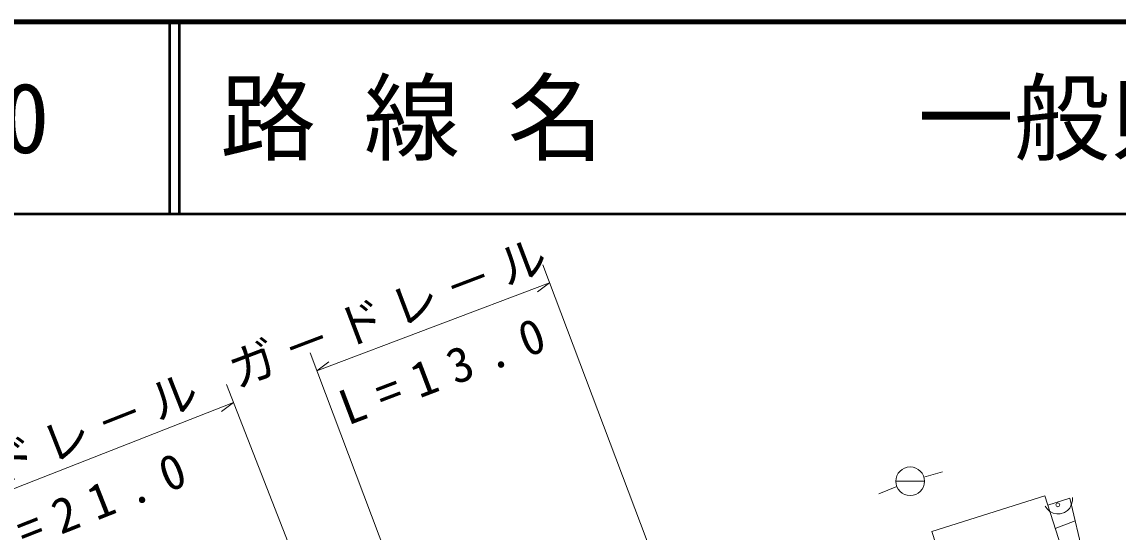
# Model space of a CAD drawing. Units: millimetres, scale not verified. Extents: x 40000 to 680000, y 20000 to 380000.
# Drawn here: x 170061 to 227162, y 353417 to 380000 of the extents above; entities that cross this region are included whole.
import ezdxf
from ezdxf.enums import TextEntityAlignment as Align

# ---------------------------------------------------------------- set-up
doc = ezdxf.new("R2010")
doc.units = ezdxf.units.MM
doc.header["$LTSCALE"] = 1000
for name, color, linetype, lineweight in [('M-TTL', 2, 'Continuous', 140), ('M-TTL-LINE', 7, 'Continuous', 50), ('S-BGD', 1, 'Continuous', 13), ('S-BGD-HTXT', 6, 'Continuous', 13)]:
    doc.layers.add(name, color=color, linetype=linetype, lineweight=lineweight)
doc.layers.add('M-TTL-TXT', color=7, linetype='Continuous')
doc.styles.add('ＭＳ ゴシック', font='')
doc.styles.get('ＭＳ ゴシック').set_extended_font_data('MS Gothic')

msp = doc.modelspace()

# ---------------------------------------------------------------- linework, layer by layer
at = {"layer": 'M-TTL'}
msp.add_line((680000, 380000), (40000, 380000), dxfattribs=at)
at = {"layer": 'M-TTL-LINE'}
for p, q in [((177750, 380000), (177750, 370000)), ((178250, 380000), (178250, 370000)), ((40000, 370000), (680000, 370000))]:
    msp.add_line(p, q, dxfattribs=at)
at = {"layer": 'S-BGD'}
for p, q in [((197546, 366403), (196920, 365936)), ((185426, 361817), (186051, 362284)), ((181077, 360172), (180458, 359697)), ((217052, 356273), (218012, 356551)), ((215635, 355786), (214706, 355415)), ((215585, 356064), (217078, 356064)), ((217460, 353450), (223341, 355306)), ((223341, 355306), (226012, 347086)), ((224647, 355176), (223500, 354815)), ((224647, 355176), (226476, 347566)), ((224789, 355220), (224784, 355038)), ((223464, 354623), (223358, 354771)), ((223593, 354510), (223464, 354623)), ((224655, 354671), (224525, 354536)), ((224742, 354871), (224655, 354671)), ((224784, 355038), (224742, 354871)), ((223782, 354397), (223593, 354510)), ((223967, 354360), (223782, 354397)), ((224150, 354363), (223967, 354360)), ((224372, 354433), (224150, 354363)), ((224525, 354536), (224372, 354433)), ((223893, 353604), (224929, 353999)), ((220194, 344906), (217460, 353450))]:
    msp.add_line(p, q, dxfattribs=at)
for centre, radius in [((216331, 356064), 746), ((224025, 354835), 99.5)]:
    msp.add_circle(centre, radius, dxfattribs=at)
at = {"layer": 'S-BGD-HTXT'}
for p, q in [((197192, 367338), (208111, 338480)), ((185426, 361817), (197546, 366403)), ((195992, 333894), (185072, 362752)), ((180712, 361102), (191901, 332588)), ((162274, 352793), (181077, 360172))]:
    msp.add_line(p, q, dxfattribs=at)

# ---------------------------------------------------------------- texts
at = {"layer": 'M-TTL-TXT', "style": 'ＭＳ ゴシック'}
for s, p in [('路 線 名', (180380, 375000)), ('一般県道本郷周東線', (216734, 375000)), ('27-0', (161521, 375000))]:
    msp.add_text(s, height=3666, dxfattribs=at).set_placement(p, align=Align.MIDDLE_LEFT)
at = {"layer": 'S-BGD-HTXT', "char_height": 1833, "attachment_point": 7, "style": 'ＭＳ ゴシック'}
for s, insert, rotation in [('\\T1.2;ガ－ドレ－ル', (181282, 360798), 20.8), ('\\T1.6;L=13.0', (187037, 358929), 20.8), ('\\T1.2;ガ－ドレ－ル', (163192, 353592), 21.5), ('\\T1.6;L=21.0', (168377, 351782), 21.5)]:
    msp.add_mtext(s, dxfattribs=dict(at, insert=insert, rotation=rotation))

doc.saveas('drawing.dxf')
